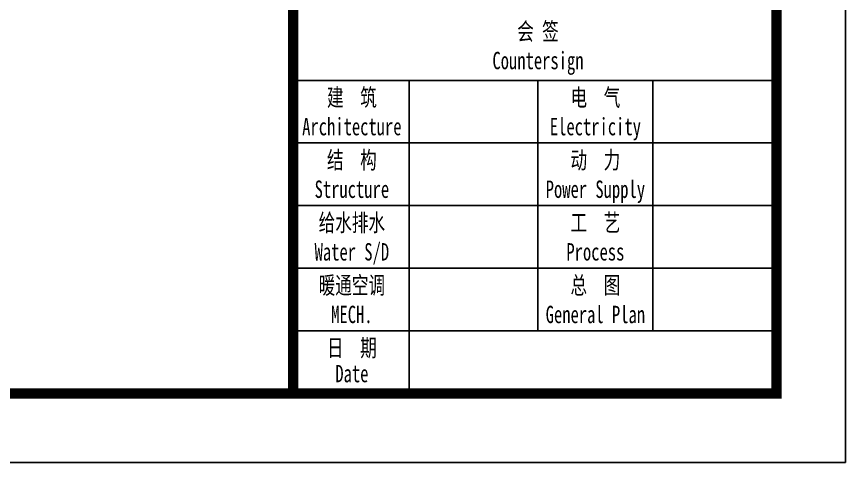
# Model space of a CAD drawing. Extents: x 180850 to 1400258, y 48356 to 327067.
# Drawn here: x 1387523 to 1400258, y 136123 to 142974 of the extents above; entities that cross this region are included whole.
import ezdxf
from ezdxf.enums import TextEntityAlignment as Align

# ---------------------------------------------------------------- set-up
doc = ezdxf.new("R2010")
doc.units = 0
doc.header["$LTSCALE"] = 1000
doc.layers.add('PUB_TITLE', color=4, linetype='Continuous')
doc.styles.add('_gyy_title_ST', font='', dxfattribs={"width": 0.8})
doc.styles.get('_gyy_title_ST').set_extended_font_data('SimSun')

msp = doc.modelspace()

# ---------------------------------------------------------------- linework, layer by layer
at = {"layer": 'PUB_TITLE'}
for p, q in [((1399275.99, 141994.13), (1391792.88, 141994.13)), ((1393556.75, 141994.13), (1393556.75, 137183.56)), ((1395534.43, 141994.13), (1395534.43, 138145.68)), ((1397298.31, 141994.13), (1397298.31, 138145.68)), ((1399275.99, 141032.02), (1391792.88, 141032.02)), ((1399275.99, 140069.9), (1391792.88, 140069.9)), ((1399275.99, 139107.79), (1391792.88, 139107.79)), ((1399275.99, 138145.68), (1391792.88, 138145.68))]:
    msp.add_line(p, q, dxfattribs=at)
msp.add_lwpolyline([(1288808.13, 199122.83), (1400258.13, 199122.89), (1400258.13, 136122.96), (1288808.13, 136122.89)], close=True, dxfattribs=at)
at = {"layer": 'PUB_TITLE', "const_width": 159.09}
for points in [[(1291459.64, 137183.5), (1291459.64, 198062.23), (1399197.52, 198062.29), (1399197.52, 137183.56)], [(1391773.29, 198062.29), (1399197.52, 198062.29), (1399197.52, 137183.56), (1391773.29, 137183.56)]]:
    msp.add_lwpolyline(points, close=True, dxfattribs=at)

# ---------------------------------------------------------------- texts
at = {"layer": 'PUB_TITLE', "style": '_gyy_title_ST', "width": 0.7}
for s, height, p in [('会 签', 267.254, (1395534.43, 142614.16)), ('Countersign', 267.2536, (1395534.43, 142165.18)), ('建  筑', 267.254, (1392674.81, 141598.6)), ('电  气', 267.254, (1396416.37, 141598.6)), ('Architecture', 267.2536, (1392674.81, 141149.61)), ('Electricity', 267.2536, (1396416.37, 141149.61)), ('结  构', 267.254, (1392674.81, 140636.48)), ('动  力', 267.254, (1396416.37, 140636.48)), ('Power Supply', 267.2536, (1396416.37, 140187.5)), ('Structure', 267.254, (1392674.81, 140187.5)), ('给水排水', 267.254, (1392674.81, 139674.37)), ('工  艺', 267.254, (1396416.37, 139674.37)), ('Water S/D', 267.254, (1392674.81, 139225.38)), ('Process', 267.254, (1396416.37, 139225.38)), ('暖通空调', 267.254, (1392674.81, 138712.25)), ('总  图', 267.254, (1396416.37, 138712.25)), ('MECH.', 267.254, (1392674.81, 138263.27)), ('General Plan', 267.2536, (1396416.37, 138263.27)), ('日  期', 267.254, (1392674.81, 137750.14)), ('Date', 267.254, (1392674.81, 137354.61))]:
    msp.add_text(s, height=height, dxfattribs=at).set_placement(p, align=Align.CENTER)

doc.saveas('drawing.dxf')
